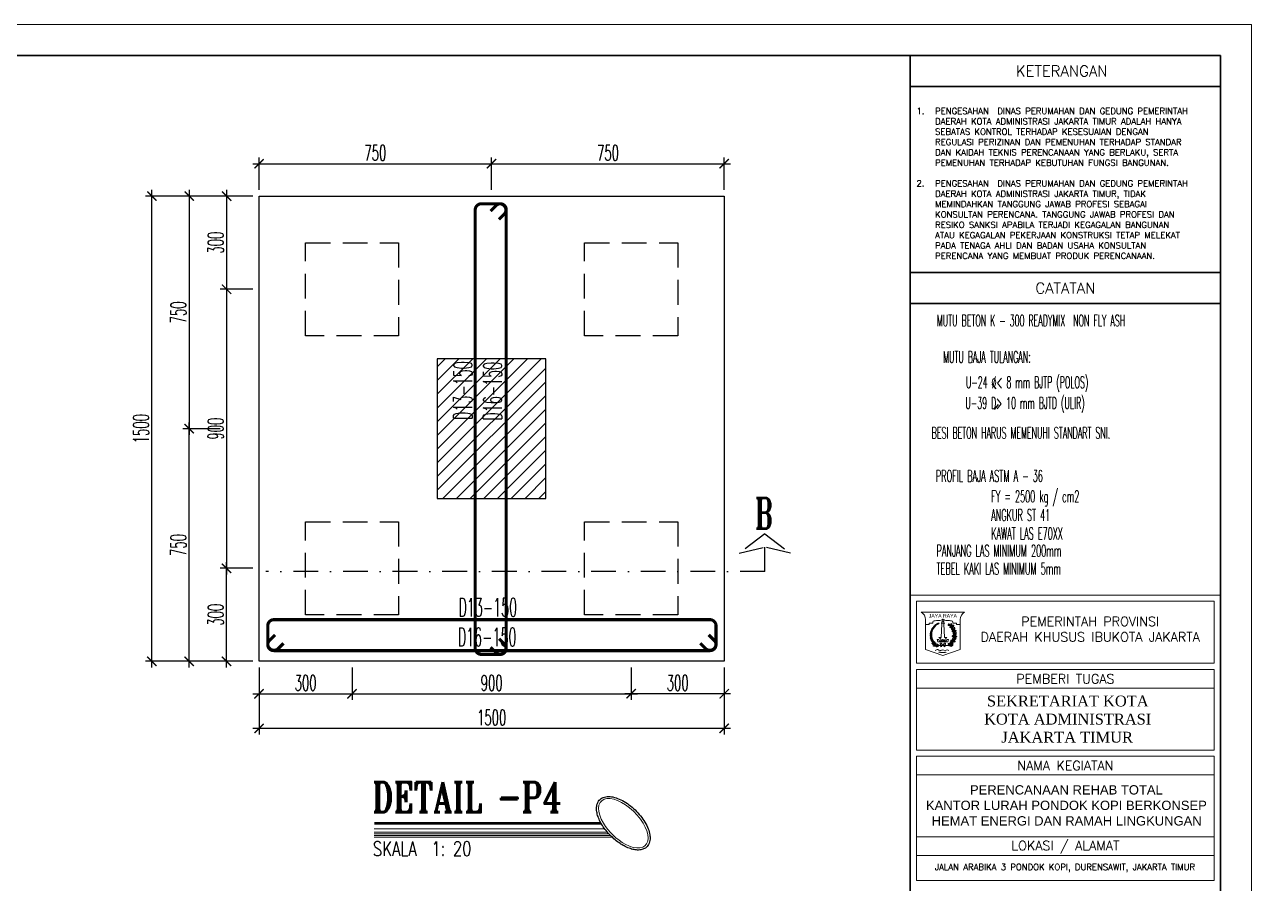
# Model space of a CAD drawing. Header units: inches. Extents: x 266054 to 836293, y -258454 to -102650.
# Drawn here: x 332669 to 352451, y -179892 to -166042 of the extents above; entities that cross this region are included whole.
import ezdxf
from ezdxf.enums import TextEntityAlignment as Align

# ---------------------------------------------------------------- set-up
doc = ezdxf.new("R2010")
doc.units = ezdxf.units.IN
doc.header["$LTSCALE"] = 800
doc.header["$MEASUREMENT"] = 0
doc.linetypes.add('DASHDOT', pattern=[1, 0.5, -0.25, 0, -0.25])
doc.linetypes.add('HIDDEN', pattern=[0.375, 0.25, -0.125])
for name, color, linetype, lineweight in [('ars', 11, 'Continuous', 0), ('BESI', 1, 'Continuous', 13), ('DM', 8, 'Continuous', 5), ('GRS KOP', 1, 'Continuous', 35), ('hacht', 8, 'Continuous', 5), ('kop', 7, 'Continuous', 20), ('TX1', 7, 'Continuous', 0)]:
    doc.layers.add(name, color=color, linetype=linetype, lineweight=lineweight)
for name, color, linetype in [('KOL', 5, 'Continuous'), ('LOGO', 7, 'Continuous'), ('NOTASI', 230, 'Continuous'), ('pancang', 6, 'Continuous'), ('pondasi', 7, 'Continuous'), ('POT', 15, 'DASHDOT'), ('TEXT', 4, 'Continuous'), ('TXT', 7, 'Continuous')]:
    doc.layers.add(name, color=color, linetype=linetype)
doc.styles.add('BARU', font='arial.ttf')
doc.styles.add('ROMAND', font='romant.shx', dxfattribs={"width": 0.75, "height": 300})
doc.styles.add('ROMANS', font='romans.shx', dxfattribs={"width": 0.8, "height": 0.25})
doc.styles.add('ROMANTIC', font='romans.shx', dxfattribs={"width": 0.55, "height": 250})
doc.styles.get("Standard").update_dxf_attribs({"font": 'romans.shx'})
doc.dimstyles.new('100', dxfattribs={"dimtxt": 350, "dimasz": 150, "dimexe": 100, "dimexo": 100, "dimgap": 50, "dimtad": 1, "dimdec": 0, "dimrnd": 1, "dimtxsty": 'ROMANTIC', "dimblk": 'ARCHTICK', "dimcen": 25, "dimdle": 100, "dimclrd": 16, "dimclre": 16, "dimclrt": 7, "dimadec": 0, "dimazin": 2, "dimtfac": 1, "dimtdec": 0, "dimtix": 1, "dimtmove": 0, "dimatfit": 3, "dimfxl": 0, "dimarcsym": 0})

# ---------------------------------------------------------------- blocks, each defined once
blk = doc.blocks.new('kop')
at = {"layer": 'ars'}
for p, q in [((74.316, 35.599), (74.29, 35.614)), ((74.328, 35.595), (74.333, 35.581)), ((74.373, 35.526), (74.347, 35.541)), ((74.373, 35.526), (74.375, 35.555)), ((74.395, 35.468), (74.406, 35.457)), ((74.416, 35.202), (74.401, 35.228)), ((74.408, 35.467), (74.408, 35.452)), ((74.429, 35.366), (74.409, 35.388)), ((74.416, 35.202), (74.434, 35.225)), ((74.425, 35.289), (74.43, 35.273)), ((74.429, 35.366), (74.437, 35.394)), ((74.436, 35.304), (74.431, 35.29)), ((74.267, 34.989), (74.296, 34.992)), ((74.332, 35.048), (74.331, 35.078)), ((74.347, 35.066), (74.372, 35.081))]:
    blk.add_line(p, q, dxfattribs=at)
for centre, radius, start, end in [((74.072, 35.315), 0.405, 114.0856, 237.6325), ((73.807, 35.589), 0.0488, 133.8416, 198.303), ((73.727, 35.609), 0.0488, 313.8416, 18.303), ((73.831, 35.612), 0.0439, 126.6239, 191.0853), ((73.761, 35.639), 0.0439, 306.6239, 11.0853), ((73.821, 35.575), 0.0439, 74.9043, 139.3657), ((73.799, 35.646), 0.0439, 254.9043, 319.3657), ((73.848, 35.632), 0.0352, 123.961, 188.4223), ((73.794, 35.656), 0.0352, 303.961, 8.4223), ((73.839, 35.603), 0.0352, 72.2414, 136.7027), ((73.824, 35.66), 0.0352, 252.2414, 316.7027), ((73.821, 35.676), 0.0352, 297.7406, 2.2019), ((73.873, 35.647), 0.0352, 117.7406, 182.2019), ((73.86, 35.619), 0.0352, 66.021, 130.4823), ((73.852, 35.677), 0.0352, 246.021, 310.4823), ((73.892, 35.661), 0.0281, 113.4007, 177.862), ((73.852, 35.688), 0.0281, 293.4007, 357.862), ((73.88, 35.64), 0.0281, 61.6811, 126.1424), ((73.877, 35.687), 0.0281, 241.6811, 306.1424), ((73.876, 35.701), 0.0281, 293.4007, 357.862), ((73.915, 35.674), 0.0281, 113.4007, 177.862), ((73.904, 35.653), 0.0281, 61.6811, 126.1424), ((73.901, 35.7), 0.0281, 241.6811, 306.1424), ((73.911, 35.713), 0.0281, 260.9368, 325.3982), ((73.93, 35.669), 0.0281, 80.9368, 145.3982), ((74.279, 35.674), 0.0613, 235.5154, 280.6207), ((74.24, 35.613), 0.0507, 1.4248, 71.624), ((74.383, 35.652), 0.0795, 151.1819, 225.9956), ((74.259, 35.633), 0.0795, 331.1819, 45.9956), ((74.406, 35.596), 0.0507, 162.5946, 232.7938), ((73.61, 35.253), 0.061, 2.2926, 66.7539), ((73.696, 35.312), 0.061, 182.2926, 246.7539), ((73.623, 35.191), 0.061, 12.6628, 77.1241), ((73.696, 35.264), 0.061, 192.6628, 257.1241), ((73.7, 35.362), 0.061, 172.3995, 236.8608), ((73.607, 35.319), 0.061, 352.3995, 56.8608), ((73.711, 35.414), 0.061, 164.619, 229.0804), ((73.612, 35.384), 0.061, 344.619, 49.0804), ((73.728, 35.316), 0.061, 120.6799, 185.1412), ((73.636, 35.364), 0.061, 300.6799, 5.1412), ((73.717, 35.456), 0.0488, 158.8649, 223.3262), ((73.73, 35.271), 0.061, 130.573, 195.0343), ((73.647, 35.424), 0.061, 292.8994, 357.3608), ((73.732, 35.365), 0.061, 112.8994, 177.3608), ((73.632, 35.302), 0.061, 310.573, 15.0343), ((73.636, 35.44), 0.0488, 338.8649, 43.3262), ((73.738, 35.23), 0.061, 140.9432, 205.4045), ((73.667, 35.469), 0.0488, 287.1453, 351.6066), ((73.73, 35.415), 0.0488, 107.1453, 171.6066), ((73.635, 35.243), 0.061, 320.9432, 25.4045), ((73.736, 35.493), 0.0488, 150.2996, 214.761), ((73.751, 35.19), 0.061, 140.9432, 205.4045), ((73.654, 35.489), 0.0488, 330.2996, 34.761), ((73.743, 35.451), 0.0488, 98.58, 163.0414), ((73.689, 35.513), 0.0488, 278.58, 343.0414), ((73.649, 35.203), 0.061, 320.9432, 25.4045), ((73.756, 35.528), 0.0488, 145.7989, 210.2603), ((73.673, 35.531), 0.0488, 325.7989, 30.2603), ((73.71, 35.552), 0.0488, 274.0793, 338.5407), ((73.759, 35.485), 0.0488, 94.0793, 158.5407), ((73.78, 35.56), 0.0488, 139.3679, 203.8292), ((73.698, 35.572), 0.0488, 319.3679, 23.8292), ((73.778, 35.517), 0.0488, 87.6483, 152.1096), ((73.737, 35.589), 0.0488, 267.6483, 332.1096), ((73.801, 35.547), 0.0488, 82.122, 146.5834), ((73.767, 35.622), 0.0488, 262.122, 326.5834), ((74.027, 35.315), 0.405, 302.3675, 44.4851), ((74.336, 35.601), 0.0613, 235.5154, 280.6207), ((74.296, 35.54), 0.0507, 1.4248, 71.624), ((74.32, 35.44), 0.0795, 20.9123, 95.7261), ((74.387, 35.547), 0.0795, 200.9123, 275.7261), ((74.439, 35.186), 0.0795, 153.0891, 227.9029), ((74.422, 35.286), 0.0613, 205.6201, 250.7254), ((74.314, 35.163), 0.0795, 333.0891, 47.9029), ((74.417, 35.449), 0.0613, 217.2288, 262.3342), ((74.333, 35.6), 0.0613, 313.598, 358.7033), ((74.458, 35.361), 0.0795, 171.1641, 245.9779), ((74.347, 35.301), 0.0795, 351.1641, 65.9779), ((74.361, 35.403), 0.0507, 343.1383, 53.3375), ((74.357, 35.252), 0.0507, 331.5296, 41.7288), ((74.479, 35.504), 0.0795, 133.1999, 208.0136), ((74.354, 35.525), 0.0795, 313.1999, 28.0136), ((74.476, 35.427), 0.0507, 150.0679, 220.2671), ((74.483, 35.241), 0.0507, 128.2781, 198.4773), ((74.425, 35.285), 0.0613, 279.2815, 324.3868), ((74.405, 35.377), 0.0795, 293.3027, 8.1164), ((74.515, 35.315), 0.0795, 113.3027, 188.1164), ((74.406, 35.447), 0.0613, 301.0712, 346.1766), ((73.702, 35.225), 0.061, 200.2151, 264.6765), ((73.639, 35.143), 0.061, 20.2151, 84.6765), ((73.715, 35.183), 0.061, 206.1601, 270.6214), ((73.661, 35.095), 0.061, 26.1601, 90.6214), ((73.736, 35.145), 0.061, 208.508, 272.9693), ((73.685, 35.055), 0.061, 28.508, 92.9693), ((73.716, 35.015), 0.061, 40.0311, 104.4924), ((73.747, 35.113), 0.061, 220.0311, 284.4924), ((73.768, 35.153), 0.061, 146.9028, 211.3642), ((73.665, 35.155), 0.061, 326.9028, 31.3642), ((73.75, 34.978), 0.061, 49.2006, 113.662), ((73.766, 35.08), 0.061, 229.2006, 293.662), ((73.791, 35.115), 0.061, 146.6953, 211.1566), ((73.688, 35.117), 0.061, 326.6953, 31.1566), ((73.816, 35.084), 0.061, 144.8635, 209.3249), ((73.713, 35.089), 0.061, 324.8635, 29.3249), ((73.785, 34.949), 0.061, 44.4223, 108.8836), ((73.809, 35.049), 0.061, 224.4223, 288.8836), ((73.844, 35.054), 0.061, 144.4903, 208.9516), ((73.741, 35.059), 0.061, 324.4903, 28.9516), ((73.875, 35.031), 0.061, 156.1803, 220.6416), ((73.773, 35.016), 0.061, 336.1803, 40.6416), ((74.361, 35.052), 0.0795, 137.1076, 211.9214), ((74.235, 35.064), 0.0795, 317.1076, 31.9214), ((74.342, 34.969), 0.0507, 83.4432, 153.6424), ((74.332, 35.042), 0.0613, 234.4466, 279.5519), ((74.364, 34.993), 0.0612, 69.8962, 144.7099), ((74.335, 35.085), 0.0612, 249.8962, 324.7099), ((74.377, 35.119), 0.0613, 176.9872, 222.0926), ((74.304, 35.12), 0.0507, 302.8967, 13.0959), ((74.423, 35.078), 0.0507, 106.5818, 176.781), ((74.386, 35.141), 0.0613, 257.5851, 302.6905), ((74.396, 35.228), 0.0795, 271.02, 345.8338), ((74.475, 35.129), 0.0795, 91.02, 165.8338)]:
    blk.add_arc(centre, radius, start, end, dxfattribs=at)
at = {"layer": 'ars', "color": 11}
for centre, radius, start, end in [((74.285, 34.995), 0.0613, 158.8696, 203.9749), ((74.216, 35.02), 0.0507, 284.779, 354.9783), ((74.235, 34.986), 0.016, 270, 302.3675)]:
    blk.add_arc(centre, radius, start, end, dxfattribs=at)
at = {"layer": 'ars'}
for points, start_tangent, end_tangent in [([(74.256, 35.651), (74.261, 35.634), (74.244, 35.624), (74.224, 35.623), (74.22, 35.64), (74.234, 35.661), (74.239, 35.672), (74.256, 35.663), (74.256, 35.651)], (0.714442, -0.699695), (0.714442, -0.699695)), ([(74.365, 35.605), (74.376, 35.591), (74.394, 35.598), (74.407, 35.615), (74.395, 35.627), (74.37, 35.629), (74.358, 35.631), (74.356, 35.612), (74.365, 35.605)], (0.149901, -0.988701), (0.149901, -0.988701)), ([(74.313, 35.578), (74.318, 35.561), (74.301, 35.551), (74.281, 35.55), (74.277, 35.567), (74.29, 35.588), (74.296, 35.599), (74.312, 35.589), (74.313, 35.578)], (0.714442, -0.699695), (0.714442, -0.699695)), ([(74.388, 35.435), (74.388, 35.416), (74.369, 35.412), (74.349, 35.418), (74.351, 35.435), (74.37, 35.451), (74.378, 35.459), (74.391, 35.445), (74.388, 35.435)], (0.458819, -0.88853), (0.458819, -0.88853)), ([(74.39, 35.277), (74.386, 35.26), (74.366, 35.259), (74.348, 35.269), (74.353, 35.285), (74.375, 35.297), (74.385, 35.303), (74.395, 35.287), (74.39, 35.277)], (0.270637, -0.962681), (0.270637, -0.962681)), ([(74.438, 35.445), (74.446, 35.429), (74.465, 35.432), (74.481, 35.445), (74.473, 35.46), (74.449, 35.467), (74.438, 35.472), (74.431, 35.453), (74.438, 35.445)], (-0.068112, -0.997678), (-0.068112, -0.997678)), ([(74.454, 35.272), (74.455, 35.253), (74.474, 35.25), (74.494, 35.256), (74.492, 35.273), (74.472, 35.288), (74.463, 35.297), (74.451, 35.282), (74.454, 35.272)], (-0.433585, -0.901113), (-0.433585, -0.901113)), ([(74.257, 35.013), (74.242, 35.004), (74.228, 35.018), (74.222, 35.037), (74.238, 35.045), (74.261, 35.037), (74.273, 35.034), (74.268, 35.016), (74.257, 35.013)], (-0.515761, -0.856733), (-0.515761, -0.856733)), ([(74.345, 35.127), (74.333, 35.113), (74.316, 35.122), (74.305, 35.139), (74.317, 35.151), (74.342, 35.151), (74.354, 35.152), (74.355, 35.133), (74.345, 35.127)], (-0.223771, -0.974642), (-0.223771, -0.974642)), ([(74.343, 35.011), (74.331, 34.997), (74.342, 34.981), (74.36, 34.972), (74.371, 34.985), (74.367, 35.01), (74.367, 35.022), (74.348, 35.021), (74.343, 35.011)], (-0.942817, -0.33331), (-0.942817, -0.33331)), ([(74.408, 35.117), (74.403, 35.1), (74.419, 35.089), (74.439, 35.088), (74.443, 35.104), (74.431, 35.126), (74.426, 35.137), (74.409, 35.128), (74.408, 35.117)], (-0.735998, -0.676983), (-0.735998, -0.676983))]:
    blk.add_spline(points, degree=3, dxfattribs=dict(at, start_tangent=start_tangent, end_tangent=end_tangent))
for points in [[(74.24, 34.97), (74.265, 34.975), (74.316, 34.973), (74.354, 34.955)], [(74.24, 34.97), (74.263, 34.959), (74.313, 34.947), (74.354, 34.955)]]:
    blk.add_spline(points, degree=3, dxfattribs=at)
at = {"layer": 'GRS KOP'}
for p, q in [((73, 1), (73, 54)), ((83, 1), (83, 54)), ((73, 53), (83, 53)), ((73, 47), (83, 47)), ((73, 46), (83, 46))]:
    blk.add_line(p, q, dxfattribs=at)
blk.add_lwpolyline([(1, 54), (83, 54), (83, 1), (1, 1)], close=True, dxfattribs=at)
at = {"layer": 'kop', "color": 7}
for p, q in [((84, 55), (0, 55)), ((84, 55), (84, 0)), ((84, 55), (84, 0)), ((73.999, 35.69), (74.099, 35.69)), ((74.019, 35.67), (73.999, 35.23)), ((74.029, 35.698), (74.069, 35.698)), ((74.079, 35.67), (74.099, 35.23)), ((73.919, 35.23), (73.919, 35.228)), ((73.919, 35.23), (73.999, 35.23)), ((73.919, 35.228), (73.924, 35.228)), ((74.099, 35.23), (74.18, 35.23)), ((74.175, 35.228), (74.18, 35.228)), ((74.18, 35.23), (74.18, 35.228)), ((73.869, 35.17), (73.919, 35.17)), ((73.869, 35.17), (73.889, 35.09)), ((73.889, 35.09), (74.209, 35.09)), ((73.919, 35.17), (73.929, 35.13)), ((73.929, 35.13), (74.17, 35.13)), ((73.989, 35.15), (74.029, 35.15)), ((74.069, 35.15), (74.109, 35.15)), ((74.17, 35.13), (74.18, 35.17)), ((74.18, 35.17), (74.229, 35.17)), ((74.209, 35.09), (74.229, 35.17))]:
    blk.add_line(p, q, dxfattribs=at)
at = {"layer": 'kop'}
for p, q in [((83, 36.6), (73, 36.6)), ((73.2, 34.4), (73.2, 36.4)), ((82.8, 36.4), (73.2, 36.4)), ((82.8, 34.4), (82.8, 36.4)), ((82.8, 34.4), (73.2, 34.4)), ((73.2, 31.6), (73.2, 34.2)), ((82.8, 34.2), (73.2, 34.2)), ((82.8, 31.6), (82.8, 34.2)), ((82.8, 33.6), (73.2, 33.6)), ((82.8, 31.6), (73.2, 31.6)), ((73.2, 27.4), (73.2, 31.4)), ((82.8, 31.4), (73.2, 31.4)), ((82.8, 27.4), (82.8, 31.4)), ((82.8, 30.8), (73.2, 30.8)), ((82.8, 28.8), (73.2, 28.8)), ((82.8, 28.2), (73.2, 28.2)), ((82.8, 27.4), (73.2, 27.4))]:
    blk.add_line(p, q, dxfattribs=at)
at = {"layer": 'kop', "color": 5}
for p, q in [((74.749, 36.05), (73.35, 36.05)), ((73.489, 35.81), (73.489, 34.85)), ((73.489, 35.65), (73.609, 35.65)), ((73.609, 35.69), (73.609, 35.65)), ((73.609, 35.69), (73.729, 35.69)), ((73.729, 35.73), (73.729, 35.69)), ((74.369, 35.73), (74.369, 35.69)), ((74.489, 35.69), (74.369, 35.69)), ((74.489, 35.69), (74.489, 35.65)), ((74.609, 35.65), (74.489, 35.65)), ((74.609, 35.81), (74.609, 34.85)), ((73.489, 34.85), (74.049, 34.65)), ((74.019, 34.95), (73.965, 35.022)), ((74.049, 34.986), (73.997, 35.046)), ((74.019, 34.95), (74.004, 34.93)), ((74.049, 34.986), (74.101, 35.046)), ((74.049, 34.65), (74.609, 34.85)), ((74.079, 34.95), (74.133, 35.022)), ((74.079, 34.95), (74.094, 34.93))]:
    blk.add_line(p, q, dxfattribs=at)
at = {"layer": 'kop', "color": 7}
for points in [[(74.029, 35.698), (74.027, 35.701), (74.025, 35.704), (74.024, 35.707), (74.023, 35.71), (74.022, 35.713), (74.021, 35.715), (74.021, 35.718), (74.02, 35.72), (74.02, 35.723), (74.02, 35.725), (74.02, 35.728), (74.02, 35.731), (74.021, 35.733), (74.021, 35.736), (74.022, 35.738), (74.023, 35.741), (74.025, 35.743), (74.026, 35.746), (74.028, 35.749), (74.031, 35.753), (74.034, 35.758), (74.038, 35.763), (74.043, 35.77), (74.049, 35.778)], [(74.069, 35.698), (74.072, 35.701), (74.074, 35.704), (74.075, 35.707), (74.076, 35.71), (74.077, 35.713), (74.078, 35.715), (74.078, 35.718), (74.079, 35.72), (74.079, 35.723), (74.079, 35.725), (74.079, 35.728), (74.079, 35.731), (74.078, 35.733), (74.077, 35.736), (74.077, 35.738), (74.076, 35.741), (74.074, 35.743), (74.073, 35.746), (74.071, 35.749), (74.068, 35.753), (74.065, 35.758), (74.061, 35.763), (74.056, 35.77), (74.049, 35.778)]]:
    blk.add_lwpolyline(points, dxfattribs=at)
at = {"layer": 'kop', "color": 1}
blk.add_lwpolyline([(73.864, 34.97), (74.235, 34.97)], close=True, dxfattribs=at)
at = {"layer": 'kop', "color": 5}
for points in [[(74.004, 34.97), (73.974, 34.93)], [(74.094, 34.97), (74.124, 34.93)]]:
    blk.add_lwpolyline(points, dxfattribs=at)
for centre, radius, start, end in [((73.214, 35.81), 0.276, 0, 60.5129), ((74.885, 35.81), 0.276, 119.4871, 180), ((73.769, 35.73), 0.04, 90, 180), ((74.329, 35.73), 0.04, 0, 90), ((73.981, 35.034), 0.02, 36.8699, 216.8699), ((74.117, 35.034), 0.02, 323.1301, 143.1301)]:
    blk.add_arc(centre, radius, start, end, dxfattribs=at)
at = {"layer": 'kop', "color": 7}
for centre, radius, start, end in [((73.992, 35.663), 0.0283, 15, 75), ((74.107, 35.663), 0.0283, 105, 165), ((73.874, 35.119), 0.12, 15, 65.3894), ((74.225, 35.119), 0.12, 114.6106, 165), ((74.049, 35.15), 0.02, 0, 180)]:
    blk.add_arc(centre, radius, start, end, dxfattribs=at)
at = {"layer": 'kop', "color": 1}
blk.add_arc((73.864, 34.986), 0.016, 237.6325, 270, dxfattribs=at)
at = {"layer": 'kop', "color": 5}
for points in [[(74.049, 35.83), (74.026, 35.807), (73.995, 35.793), (73.915, 35.782), (73.841, 35.777), (73.769, 35.77)], [(74.049, 35.83), (74.073, 35.807), (74.104, 35.793), (74.184, 35.782), (74.258, 35.777), (74.329, 35.77)], [(73.817, 34.99), (73.8, 34.984), (73.769, 34.992), (73.719, 35.01), (73.685, 35.041)], [(73.833, 34.971), (73.81, 34.967), (73.791, 34.959), (73.758, 34.956), (73.727, 34.964)], [(73.876, 34.965), (73.861, 34.956), (73.828, 34.952), (73.8, 34.952), (73.786, 34.948)], [(73.809, 34.807), (73.883, 34.844), (73.957, 34.807), (74.044, 34.833), (74.12, 34.809), (74.194, 34.83), (74.244, 34.817)], [(73.919, 34.97), (73.899, 34.959), (73.887, 34.947), (73.846, 34.932), (73.828, 34.937)], [(73.907, 34.984), (73.879, 34.986), (73.865, 34.993), (73.845, 34.993)], [(73.919, 34.97), (73.906, 34.996), (73.879, 35.02), (73.876, 35.031)], [(73.914, 34.747), (73.954, 34.759), (73.999, 34.744), (74.049, 34.753), (74.094, 34.744), (74.126, 34.758), (74.151, 34.749)]]:
    blk.add_spline(points, degree=3, dxfattribs=at)
at = {"layer": 'TEXT'}
for p, q in [((75.623, 43.403), (75.76, 43.254)), ((75.835, 42.745), (75.7, 42.589))]:
    blk.add_line(p, q, dxfattribs=at)
at = {"layer": 'kop'}
for s, height, p in [('KETERANGAN ', 0.35, (78, 53.5)), ('CATATAN', 0.35, (78, 46.5)), ('PEMERINTAH PROVINSI', 0.29998, (78.8, 35.75)), ('DAERAH KHUSUS IBUKOTA JAKARTA', 0.29998, (78.8, 35.25)), ('PEMBERI TUGAS', 0.3, (78, 33.9)), ('NAMA KEGIATAN', 0.3, (78, 31.1)), ('LOKASI / ALAMAT', 0.3, (78, 28.5)), ('JALAN ARABIKA 3 PONDOK KOPI, DURENSAWIT, JAKARTA TIMUR', 0.2, (77.986, 27.8))]:
    blk.add_text(s, height=height, dxfattribs=at).set_placement(p, align=Align.MIDDLE)
at = {"layer": 'kop', "color": 5, "style": 'BARU', "width": 0.9}
blk.add_text('JAYA RAYA', height=0.12, dxfattribs=at).set_placement((74.049, 35.93), align=Align.MIDDLE)
at = {"layer": 'kop', "insert": (73.2, 49.875), "char_height": 0.2, "width": 9.6, "attachment_point": 4}
blk.add_mtext('\\pi-0.6,l0.6,t0.6;1.^IPENGESAHAN  DINAS PERUMAHAN DAN GEDUNG PEMERINTAH DAERAH KOTA ADMINISTRASI JAKARTA TIMUR ADALAH HANYA SEBATAS KONTROL TERHADAP KESESUAIAN DENGAN REGULASI PERIZINAN DAN PEMENUHAN TERHADAP STANDAR DAN KAIDAH TEKNIS PERENCANAAN YANG BERLAKU, SERTA PEMENUHAN TERHADAP KEBUTUHAN FUNGSI BANGUNAN.\\P\\P2.^IPENGESAHAN  DINAS PERUMAHAN DAN GEDUNG PEMERINTAH DAERAH KOTA ADMINISTRASI JAKARTA TIMUR, TIDAK MEMINDAHKAN TANGGUNG JAWAB PROFESI SEBAGAI KONSULTAN PERENCANA. TANGGUNG JAWAB PROFESI DAN RESIKO SANKSI APABILA TERJADI KEGAGALAN BANGUNAN ATAU KEGAGALAN PEKERJAAN KONSTRUKSI TETAP MELEKAT PADA TENAGA AHLI DAN BADAN USAHA KONSULTAN PERENCANA YANG MEMBUAT PRODUK PERENCANAAN.', dxfattribs=at)
at = {"layer": 'kop', "attachment_point": 1, "style": 'BARU'}
for s, width, insert, char_height in [('\\pi1.4375;{\\fRomantic|b0|i0|c2|p2;SEKRETARIAT KOTA\\P\\pi1.3461;KOTA ADMINISTRASI\\P\\pi1.9027;JAKARTA TIMUR}', 7.94943, (74.033, 33.359), 0.35), ('\\pi1.4591;PERENCANAAN REHAB TOTAL\\P\\pi0.039313;KANTOR LURAH PONDOK KOPI BERKONSEP\\P\\pi0.2239;HEMAT ENERGI DAN RAMAH LINGKUNGAN', 9.08886, (73.464, 30.469), 0.3)]:
    blk.add_mtext_dynamic_manual_height_columns(s, width=width, gutter_width=1.5, heights=[0], dxfattribs=dict(at, insert=insert, char_height=char_height))
at = {"layer": 'kop', "style": 'BARU', "flags": 4}
for p, height in [((73.8, 5.4), 0.35), ((80.303, 5.382), 0.25), ((73.8, 4.9), 0.35), ((80.303, 4.882), 0.25), ((73.8, 4.4), 0.35), ((80.303, 4.382), 0.25)]:
    blk.add_attdef('-', p, '', height=height, dxfattribs=at)
at = {"layer": 'kop', "flags": 4}
for tag, p in [('AR-00', (78.057, 2.648)), ('00', (81.238, 2.647))]:
    blk.add_attdef(tag, text='', height=0.35, dxfattribs=at).set_placement(p, align=Align.MIDDLE)
at = {"layer": 'TEXT', "style": 'ROMANS', "width": 0.5}
for s, height, p in [('MUTU BETON K - 300 READYMIX  NON FLY ASH', 0.37163, (73.854, 45.268)), (' BESI BETON HARUS MEMENUHI STANDART SNI.', 0.37163, (73.56, 41.646)), ('PROFIL BAJA ASTM A - 36 ', 0.38138, (73.826, 40.251)), ('FY = 2500 kg / cm2', 0.38138, (75.607, 39.592)), ('ANGKUR ST 41', 0.38138, (75.607, 38.99)), ('KAWAT LAS E70XX', 0.38138, (75.607, 38.393)), ('PANJANG LAS MINIMUM 200mm', 0.38138, (73.845, 37.84)), ('TEBEL KAKI LAS MINIMUM 5mm', 0.38138, (73.845, 37.26))]:
    blk.add_text(s, height=height, dxfattribs=at).set_placement(p)
for s, p in [('MUTU BAJA TULANGAN:', (75.47, 44.278)), ('U-24 %%C< 8 mm BJTP (POLOS)', (76.767, 43.437)), ('U-39 D> 10 mm BJTD (ULIR)', (76.699, 42.77))]:
    blk.add_text(s, height=0.37163, dxfattribs=at).set_placement(p, align=Align.MIDDLE)
blk = doc.blocks.new('_ArchTick')
at = {"layer": 'LOGO', "color": 0, "const_width": 0.15}
blk.add_lwpolyline([(-0.5, -0.5), (0.5, 0.5)], dxfattribs=at)
blk = doc.blocks.new('*D507')
at = {"layer": 'Defpoints', "color": 0}
for p in [(336450, -176310), (337950, -176310), (337950, -176834)]:
    blk.add_point(p, dxfattribs=at)
at = {"layer": 'DM', "color": 16, "lineweight": -2}
for p, q in [((336450, -176410), (336450, -176934)), ((337950, -176410), (337950, -176934)), ((336350, -176834), (338050, -176834))]:
    blk.add_line(p, q, dxfattribs=at)
at = {"layer": 'DM', "color": 16, "lineweight": -2, "xscale": 150, "yscale": 150, "zscale": 150, "rotation": 180}
blk.add_blockref('_ArchTick', (336450, -176834), dxfattribs=at)
at = {"layer": 'DM', "color": 16, "lineweight": -2, "xscale": 150, "yscale": 150, "zscale": 150}
blk.add_blockref('_ArchTick', (337950, -176834), dxfattribs=at)
at = {"layer": 'DM', "color": 7, "insert": (337200, -176659), "char_height": 250, "attachment_point": 5, "style": 'ROMANTIC'}
blk.add_mtext('300', dxfattribs=at)
blk = doc.blocks.new('*D508')
at = {"layer": 'Defpoints', "color": 0}
for p in [(336450, -176790), (343950, -176790), (336450, -177392)]:
    blk.add_point(p, dxfattribs=at)
at = {"layer": 'DM', "color": 16, "lineweight": -2}
for p, q in [((336450, -176890), (336450, -177492)), ((343950, -176890), (343950, -177492)), ((344050, -177392), (336350, -177392))]:
    blk.add_line(p, q, dxfattribs=at)
at = {"layer": 'DM', "color": 16, "lineweight": -2, "xscale": 150, "yscale": 150, "zscale": 150, "rotation": 180}
blk.add_blockref('_ArchTick', (336450, -177392), dxfattribs=at)
at = {"layer": 'DM', "color": 16, "lineweight": -2, "xscale": 150, "yscale": 150, "zscale": 150}
blk.add_blockref('_ArchTick', (343950, -177392), dxfattribs=at)
at = {"layer": 'DM', "color": 7, "insert": (340200, -177217), "char_height": 250, "attachment_point": 5, "style": 'ROMANTIC'}
blk.add_mtext('1500', dxfattribs=at)
blk = doc.blocks.new('*D509')
at = {"layer": 'Defpoints', "color": 0}
for p in [(337950, -176310), (342450, -176310), (342450, -176834)]:
    blk.add_point(p, dxfattribs=at)
at = {"layer": 'DM', "color": 16, "lineweight": -2}
for p, q in [((337950, -176410), (337950, -176934)), ((342450, -176410), (342450, -176934)), ((337850, -176834), (342550, -176834))]:
    blk.add_line(p, q, dxfattribs=at)
at = {"layer": 'DM', "color": 16, "lineweight": -2, "xscale": 150, "yscale": 150, "zscale": 150, "rotation": 180}
blk.add_blockref('_ArchTick', (337950, -176834), dxfattribs=at)
at = {"layer": 'DM', "color": 16, "lineweight": -2, "xscale": 150, "yscale": 150, "zscale": 150}
blk.add_blockref('_ArchTick', (342450, -176834), dxfattribs=at)
at = {"layer": 'DM', "color": 7, "insert": (340200, -176659), "char_height": 250, "attachment_point": 5, "style": 'ROMANTIC'}
blk.add_mtext('900', dxfattribs=at)
blk = doc.blocks.new('*D510')
at = {"layer": 'Defpoints', "color": 0}
for p in [(342450, -176310), (343950, -176310), (342450, -176834)]:
    blk.add_point(p, dxfattribs=at)
at = {"layer": 'DM', "color": 16, "lineweight": -2}
for p, q in [((342450, -176410), (342450, -176934)), ((343950, -176410), (343950, -176934)), ((344050, -176834), (342350, -176834))]:
    blk.add_line(p, q, dxfattribs=at)
at = {"layer": 'DM', "color": 16, "lineweight": -2, "xscale": 150, "yscale": 150, "zscale": 150, "rotation": 180}
blk.add_blockref('_ArchTick', (342450, -176834), dxfattribs=at)
at = {"layer": 'DM', "color": 16, "lineweight": -2, "xscale": 150, "yscale": 150, "zscale": 150}
blk.add_blockref('_ArchTick', (343950, -176834), dxfattribs=at)
at = {"layer": 'DM', "color": 7, "insert": (343200, -176659), "char_height": 250, "attachment_point": 5, "style": 'ROMANTIC'}
blk.add_mtext('300', dxfattribs=at)
blk = doc.blocks.new('*D511')
at = {"layer": 'Defpoints', "color": 0}
for p in [(336450, -168810), (335926, -170310), (336450, -170310)]:
    blk.add_point(p, dxfattribs=at)
at = {"layer": 'DM', "color": 16, "lineweight": -2}
for p, q in [((335926, -168710), (335926, -170410)), ((336350, -168810), (335826, -168810)), ((336350, -170310), (335826, -170310))]:
    blk.add_line(p, q, dxfattribs=at)
at = {"layer": 'DM', "color": 16, "lineweight": -2, "xscale": 150, "yscale": 150, "zscale": 150}
for p, rotation in [((335926, -168810), 90), ((335926, -170310), 270)]:
    blk.add_blockref('_ArchTick', p, dxfattribs=dict(at, rotation=rotation))
at = {"layer": 'DM', "color": 7, "insert": (335751, -169560), "char_height": 250, "attachment_point": 5, "rotation": 90, "style": 'ROMANTIC'}
blk.add_mtext('300', dxfattribs=at)
blk = doc.blocks.new('*D512')
at = {"layer": 'Defpoints', "color": 0}
for p in [(336450, -170310), (335926, -174810), (336450, -174810)]:
    blk.add_point(p, dxfattribs=at)
at = {"layer": 'DM', "color": 16, "lineweight": -2}
for p, q in [((336350, -170310), (335826, -170310)), ((335926, -170210), (335926, -174910)), ((336350, -174810), (335826, -174810))]:
    blk.add_line(p, q, dxfattribs=at)
at = {"layer": 'DM', "color": 16, "lineweight": -2, "xscale": 150, "yscale": 150, "zscale": 150}
for p, rotation in [((335926, -170310), 90), ((335926, -174810), 270)]:
    blk.add_blockref('_ArchTick', p, dxfattribs=dict(at, rotation=rotation))
at = {"layer": 'DM', "color": 7, "insert": (335751, -172560), "char_height": 250, "attachment_point": 5, "rotation": 90, "style": 'ROMANTIC'}
blk.add_mtext('900', dxfattribs=at)
blk = doc.blocks.new('*D513')
at = {"layer": 'Defpoints', "color": 0}
for p in [(335926, -174810), (336450, -174810), (336450, -176310)]:
    blk.add_point(p, dxfattribs=at)
at = {"layer": 'DM', "color": 16, "lineweight": -2}
for p, q in [((336350, -174810), (335826, -174810)), ((335926, -176410), (335926, -174710)), ((336350, -176310), (335826, -176310))]:
    blk.add_line(p, q, dxfattribs=at)
at = {"layer": 'DM', "color": 16, "lineweight": -2, "xscale": 150, "yscale": 150, "zscale": 150}
for p, rotation in [((335926, -174810), 90), ((335926, -176310), 270)]:
    blk.add_blockref('_ArchTick', p, dxfattribs=dict(at, rotation=rotation))
at = {"layer": 'DM', "color": 7, "insert": (335751, -175560), "char_height": 250, "attachment_point": 5, "rotation": 90, "style": 'ROMANTIC'}
blk.add_mtext('300', dxfattribs=at)
blk = doc.blocks.new('*D514')
at = {"layer": 'Defpoints', "color": 0}
for p in [(334722, -168810), (335324, -168810), (335324, -176310)]:
    blk.add_point(p, dxfattribs=at)
at = {"layer": 'DM', "color": 16, "lineweight": -2}
for p, q in [((334722, -176410), (334722, -168710)), ((335224, -168810), (334622, -168810)), ((335224, -176310), (334622, -176310))]:
    blk.add_line(p, q, dxfattribs=at)
at = {"layer": 'DM', "color": 16, "lineweight": -2, "xscale": 150, "yscale": 150, "zscale": 150}
for p, rotation in [((334722, -168810), 90), ((334722, -176310), 270)]:
    blk.add_blockref('_ArchTick', p, dxfattribs=dict(at, rotation=rotation))
at = {"layer": 'DM', "color": 7, "insert": (334547, -172560), "char_height": 250, "attachment_point": 5, "rotation": 90, "style": 'ROMANTIC'}
blk.add_mtext('1500', dxfattribs=at)
blk = doc.blocks.new('*D505')
at = {"layer": 'Defpoints', "color": 0}
for p in [(335324, -172560), (335926, -172560), (335926, -176310)]:
    blk.add_point(p, dxfattribs=at)
at = {"layer": 'DM', "color": 16, "lineweight": -2}
for p, q in [((335324, -176410), (335324, -172460)), ((335826, -172560), (335224, -172560)), ((335826, -176310), (335224, -176310))]:
    blk.add_line(p, q, dxfattribs=at)
at = {"layer": 'DM', "color": 16, "lineweight": -2, "xscale": 150, "yscale": 150, "zscale": 150}
for p, rotation in [((335324, -172560), 90), ((335324, -176310), 270)]:
    blk.add_blockref('_ArchTick', p, dxfattribs=dict(at, rotation=rotation))
at = {"layer": 'DM', "color": 7, "insert": (335149, -174435), "char_height": 250, "attachment_point": 5, "rotation": 90, "style": 'ROMANTIC'}
blk.add_mtext('750', dxfattribs=at)
blk = doc.blocks.new('*D506')
at = {"layer": 'Defpoints', "color": 0}
for p in [(335926, -168810), (335324, -172560), (335926, -172560)]:
    blk.add_point(p, dxfattribs=at)
at = {"layer": 'DM', "color": 16, "lineweight": -2}
for p, q in [((335324, -168710), (335324, -172660)), ((335826, -168810), (335224, -168810)), ((335826, -172560), (335224, -172560))]:
    blk.add_line(p, q, dxfattribs=at)
at = {"layer": 'DM', "color": 16, "lineweight": -2, "xscale": 150, "yscale": 150, "zscale": 150}
for p, rotation in [((335324, -168810), 90), ((335324, -172560), 270)]:
    blk.add_blockref('_ArchTick', p, dxfattribs=dict(at, rotation=rotation))
at = {"layer": 'DM', "color": 7, "insert": (335149, -170685), "char_height": 250, "attachment_point": 5, "rotation": 90, "style": 'ROMANTIC'}
blk.add_mtext('750', dxfattribs=at)
blk = doc.blocks.new('*D517')
at = {"layer": 'Defpoints', "color": 0}
for p in [(340200, -168286), (336450, -168810), (340200, -168810)]:
    blk.add_point(p, dxfattribs=at)
at = {"layer": 'DM', "color": 16, "lineweight": -2}
for p, q in [((336350, -168286), (340300, -168286)), ((336450, -168710), (336450, -168186)), ((340200, -168710), (340200, -168186))]:
    blk.add_line(p, q, dxfattribs=at)
at = {"layer": 'DM', "color": 16, "lineweight": -2, "xscale": 150, "yscale": 150, "zscale": 150, "rotation": 180}
blk.add_blockref('_ArchTick', (336450, -168286), dxfattribs=at)
at = {"layer": 'DM', "color": 16, "lineweight": -2, "xscale": 150, "yscale": 150, "zscale": 150}
blk.add_blockref('_ArchTick', (340200, -168286), dxfattribs=at)
at = {"layer": 'DM', "color": 7, "insert": (338325, -168111), "char_height": 250, "attachment_point": 5, "style": 'ROMANTIC'}
blk.add_mtext('750', dxfattribs=at)
blk = doc.blocks.new('*D518')
at = {"layer": 'Defpoints', "color": 0}
for p in [(343950, -168286), (340200, -168810), (343950, -168810)]:
    blk.add_point(p, dxfattribs=at)
at = {"layer": 'DM', "color": 16, "lineweight": -2}
for p, q in [((340100, -168286), (344050, -168286)), ((340200, -168710), (340200, -168186)), ((343950, -168710), (343950, -168186))]:
    blk.add_line(p, q, dxfattribs=at)
at = {"layer": 'DM', "color": 16, "lineweight": -2, "xscale": 150, "yscale": 150, "zscale": 150, "rotation": 180}
blk.add_blockref('_ArchTick', (340200, -168286), dxfattribs=at)
at = {"layer": 'DM', "color": 16, "lineweight": -2, "xscale": 150, "yscale": 150, "zscale": 150}
blk.add_blockref('_ArchTick', (343950, -168286), dxfattribs=at)
at = {"layer": 'DM', "color": 7, "insert": (342075, -168111), "char_height": 250, "attachment_point": 5, "style": 'ROMANTIC'}
blk.add_mtext('750', dxfattribs=at)

msp = doc.modelspace()

# ---------------------------------------------------------------- hatches: boundary and pattern name
at = {"layer": 'hacht', "ltscale": 5}
h = msp.add_hatch(dxfattribs=at)
h.set_pattern_fill('ANSI31', color=256, scale=1250, style=0)
h.set_pattern_definition([(45, (-1249084.62, 691699.31), (-110.485435, 110.485435), [])])
h.paths.add_polyline_path([(341074.6, -171435.1), (339324.6, -171435.1), (339324.6, -173685.1), (341074.6, -173685.1)])

# ---------------------------------------------------------------- linework, layer by layer
at = {"ltscale": 100, "const_width": 40.5}
msp.add_lwpolyline([(338307.2, -178921.8), (341965.1, -178921.8)], dxfattribs=at)
at = {"layer": 'BESI', "const_width": 50, "elevation": 7874.3}
for points in [[(340319.2, -175947), (340400.6, -176028.5, -0.6681786), (340329.9, -176199.2), (340035.7, -176199.2, -0.4142136), (339935.7, -176099.2), (339935.7, -169032.5, -0.4142136), (340035.7, -168932.5), (340329.9, -168932.5, -0.6681786), (340400.6, -169103.2), (340317.8, -169186)], [(340183.4, -176082.8), (340271.7, -176171.1, 0.6681786), (340435.5, -176103.2), (340435.5, -169028.5, 0.6681786), (340271.7, -168960.6), (340182, -169050.3)]]:
    msp.add_lwpolyline(points, format="xyb", dxfattribs=at)
at = {"layer": 'BESI', "const_width": 50}
for points in [[(336843, -176021.6), (336761.6, -176103.1, -0.6681786), (336590.9, -176032.4), (336590.9, -175738.2, -0.4142136), (336690.9, -175638.2), (343718, -175638.2, -0.4142136), (343818, -175738.2), (343818, -176032.4, -0.6681786), (343647.3, -176103.1), (343564.5, -176020.3)], [(336707.3, -175885.9), (336619, -175974.1, 0.6681786), (336686.9, -176138), (343722, -176138, 0.6681786), (343789.9, -175974.1), (343700.2, -175884.5)]]:
    msp.add_lwpolyline(points, format="xyb", dxfattribs=at)
at = {"layer": 'hacht', "ltscale": 2}
for p, q in [((338307.2, -179013.1), (342024.7, -179013.1)), ((338307.2, -179067.1), (342067.9, -179067.1)), ((338307.2, -179094.1), (342091.9, -179094.1)), ((338307.2, -179121.1), (342117.8, -179121.1)), ((338307.2, -179148.1), (342145.6, -179148.1))]:
    msp.add_line(p, q, dxfattribs=at)
at = {"layer": 'hacht', "ltscale": 2, "extrusion": (0, 0, -1)}
for start_param, end_param in [(-1.1047225, 4.1652534), (4.1652534, 5.1784628)]:
    msp.add_ellipse((342323, -178921.8), major_axis=(-356.6, 356.6), ratio=0.5030364, start_param=start_param, end_param=end_param, dxfattribs=at)
at = {"layer": 'KOL', "ltscale": 5}
msp.add_lwpolyline([(339324.6, -173685.1), (341074.6, -173685.1), (341074.6, -171435.1), (339324.6, -171435.1)], close=True, dxfattribs=at)
at = {"layer": 'NOTASI', "ltscale": 2}
for points, knots in [([(341984.3, -178954.1), (341956.5, -178906.6), (341948.6, -178891.3), (341928.3, -178848.6), (341917.6, -178821.2), (341901.4, -178767.9), (341895.9, -178741.9), (341890.7, -178691.9), (341890.9, -178668), (341896.4, -178631), (341899.8, -178617.3), (341909.3, -178591.2), (341915.5, -178578.9), (341930.4, -178556.3), (341939.2, -178546.1), (341959.1, -178528), (341970.2, -178520.2), (341994.2, -178507.3), (342007.1, -178502.2), (342034.2, -178494.7), (342048.5, -178492.3), (342078, -178489.9), (342093.3, -178490), (342140.1, -178493.6), (342172.9, -178500.6), (342240.4, -178522.7), (342275.1, -178537.9), (342344.8, -178575.4), (342379.7, -178597.7), (342447.7, -178648.2), (342480.9, -178676.4), (342543.5, -178736.9), (342573, -178769.2), (342626.7, -178836.1), (342650.8, -178870.7), (342692.2, -178940.3), (342709.5, -178975.2), (342736.2, -179043.7), (342745.6, -179077.2), (342754.1, -179132.2), (342755.4, -179154.4), (342753.2, -179192), (342750.8, -179207.7), (342742.8, -179237.6), (342737.2, -179251.7), (342724.1, -179275.4), (342717.1, -179285.3), (342707, -179296.6), (342704.8, -179299), (342702.5, -179301.3), (342695.2, -179308.6), (342687.2, -179315.2), (342669.9, -179326.8), (342660.7, -179331.9), (342641.2, -179340.3), (342631, -179343.8), (342609.9, -179349.1), (342598.9, -179350.9), (342564.6, -179354.3), (342540.2, -179353.5), (342489.6, -179346.3), (342463.3, -179339.9), (342409.5, -179321.9), (342382, -179310.4), (342344, -179291.2), (342333.5, -179285.6), (342323, -179279.7)], [2.0767628, 2.0767628, 2.0767628, 2.0767628, 2.1866625, 2.1866625, 2.3862146, 2.3862146, 2.5857668, 2.5857668, 2.785319, 2.785319, 2.9121138, 2.9121138, 3.0389086, 3.0389086, 3.1657034, 3.1657034, 3.2924983, 3.2924983, 3.4192931, 3.4192931, 3.5460879, 3.5460879, 3.6728828, 3.6728828, 3.9239312, 3.9239312, 4.1749796, 4.1749796, 4.426028, 4.426028, 4.6770765, 4.6770765, 4.9281249, 4.9281249, 5.1791733, 5.1791733, 5.4302217, 5.4302217, 5.6812701, 5.6812701, 5.861619, 5.861619, 6.0007077, 6.0007077, 6.1397964, 6.1397964, 6.2527106, 6.2527106, 6.2831853, 6.2831853, 6.2831853, 6.3808586, 6.3808586, 6.4785319, 6.4785319, 6.5762052, 6.5762052, 6.6738784, 6.6738784, 6.8734306, 6.8734306, 7.0729827, 7.0729827, 7.2725349, 7.2725349, 7.3480161, 7.3480161, 7.3480161, 7.3480161]), ([(342323, -179279.7), (342284.3, -179256.5), (342277.9, -179252.4), (342244.1, -179229.9), (342216.9, -179209.6), (342164.3, -179165.9), (342138.7, -179142.4), (342090.2, -179093), (342067.2, -179067.1), (342024.6, -179013.9), (342005, -178986.6), (341986.4, -178957.4), (341985.4, -178955.8), (341984.3, -178954.1)], [1.14260602, 1.14260602, 1.14260602, 1.14260602, 1.18890174, 1.18890174, 1.38845389, 1.38845389, 1.58800604, 1.58800604, 1.78755819, 1.78755819, 1.98711034, 1.98711034, 1.99898545, 1.99898545, 1.99898545, 1.99898545])]:
    msp.add_open_spline(points, degree=3, knots=knots, dxfattribs=at)
at = {"layer": 'pancang', "linetype": 'HIDDEN', "ltscale": 2}
for points in [[(337199.6, -171060.1), (337199.6, -169560.1), (338699.6, -169560.1), (338699.6, -171060.1)], [(341699.6, -171060.1), (341699.6, -169560.1), (343199.6, -169560.1), (343199.6, -171060.1)], [(337199.6, -175560.1), (337199.6, -174060.1), (338699.6, -174060.1), (338699.6, -175560.1)], [(341699.6, -175560.1), (341699.6, -174060.1), (343199.6, -174060.1), (343199.6, -175560.1)]]:
    msp.add_lwpolyline(points, close=True, dxfattribs=at)
at = {"layer": 'pondasi'}
msp.add_lwpolyline([(343949.6, -172560.1), (343949.6, -176310.1), (336449.6, -176310.1), (336449.6, -172560.1), (336449.6, -168810.1), (343949.6, -168810.1), (343949.6, -172560.1)], dxfattribs=at)
at = {"layer": 'POT', "linetype": 'DASHDOT'}
for p, q in [((344604.6, -174255.1), (344188.8, -174568.7)), ((344604.6, -174255.1), (345020.4, -174568.7)), ((344188.8, -174568.7), (344604.6, -174467.3)), ((344604.6, -174861.2), (344604.6, -174467.3)), ((345020.4, -174568.7), (344604.6, -174467.3)), ((344604.6, -174861.2), (336559.6, -174861.2))]:
    msp.add_line(p, q, dxfattribs=at)

# ---------------------------------------------------------------- block references
at = {"layer": 'kop', "xscale": 500, "yscale": 500, "zscale": 500}
msp.add_blockref('kop', (310450.6, -193542.5), dxfattribs=at)

# ---------------------------------------------------------------- texts
at = {"layer": 'TEXT', "style": 'ROMANS', "width": 0.5}
for s, p in [('D13-150', (339737.3, -171944.3, 7874.3)), ('D16-150', (340215.8, -171955.2, 7874.3))]:
    msp.add_text(s, height=300, rotation=90, dxfattribs=at).set_placement(p, align=Align.MIDDLE)
at = {"layer": 'TEXT', "style": 'ROMAND', "width": 0.6}
msp.add_text('B', height=500, dxfattribs=at).set_placement((344445.2, -174173.8))
at = {"layer": 'TEXT', "style": 'ROMANS', "width": 0.5}
for s, p in [('D13-150', (340137.7, -175439.8)), ('D16-150', (340126.9, -175918.3))]:
    msp.add_text(s, height=300, dxfattribs=at).set_placement(p, align=Align.MIDDLE)
at = {"layer": 'TX1', "style": 'ROMAND', "width": 0.75}
msp.add_text('DETAIL -P4', height=486.11, dxfattribs=at).set_placement((338273.1, -178743))
at = {"layer": 'TXT', "style": 'ROMAND', "width": 0.75}
msp.add_text('SKALA  1: 20', height=233.332, dxfattribs=at).set_placement((338285.6, -179448.4))

# ---------------------------------------------------------------- dimensions: what is measured, and where the dimension line sits
at = {"layer": 'DM'}
for base, p1, p2, picture, middle in [((340199.6, -168286.1), (336449.6, -168810.1), (340199.6, -168810.1), '*D517', (338324.6, -168111.1)), ((343949.6, -168286.1), (340199.6, -168810.1), (343949.6, -168810.1), '*D518', (342074.6, -168111.1)), ((337949.6, -176834.1), (336449.6, -176310.1), (337949.6, -176310.1), '*D507', (337199.6, -176659.1)), ((342449.6, -176834.1), (337949.6, -176310.1), (342449.6, -176310.1), '*D509', (340199.6, -176659.1))]:
    dim = msp.add_linear_dim(base=base, p1=p1, p2=p2, dimstyle='100', override={"dimlfac": 0.2}, dxfattribs=at)
    dim.commit()
    dim.dimension.update_dxf_attribs({"geometry": picture, "text_midpoint": middle})
for base, p1, p2, angle, picture, middle in [((334721.6, -168810.1), (335323.6, -176310.1), (335323.6, -168810.1), 90, '*D514', (334546.6, -172560.1)), ((335323.6, -172560.1), (335925.6, -168810.1), (335925.6, -172560.1), 270, '*D506', (335148.6, -170685.1)), ((335925.6, -170310.1), (336449.6, -168810.1), (336449.6, -170310.1), 270, '*D511', (335750.6, -169560.1)), ((335925.6, -174810.1), (336449.6, -170310.1), (336449.6, -174810.1), 270, '*D512', (335750.6, -172560.1)), ((335323.6, -172560.1), (335925.6, -176310.1), (335925.6, -172560.1), 90, '*D505', (335148.6, -174435.1)), ((335925.6, -174810.1), (336449.6, -176310.1), (336449.6, -174810.1), 90, '*D513', (335750.6, -175560.1)), ((342449.6, -176834.1), (343949.6, -176310.1), (342449.6, -176310.1), 180, '*D510', (343199.6, -176659.1)), ((336449.6, -177392.1), (343949.6, -176790.1), (336449.6, -176790.1), 180, '*D508', (340199.6, -177217.1))]:
    dim = msp.add_linear_dim(base=base, p1=p1, p2=p2, angle=angle, dimstyle='100', override={"dimlfac": 0.2}, dxfattribs=at)
    dim.commit()
    dim.dimension.update_dxf_attribs({"geometry": picture, "text_midpoint": middle})

doc.saveas('drawing.dxf')
